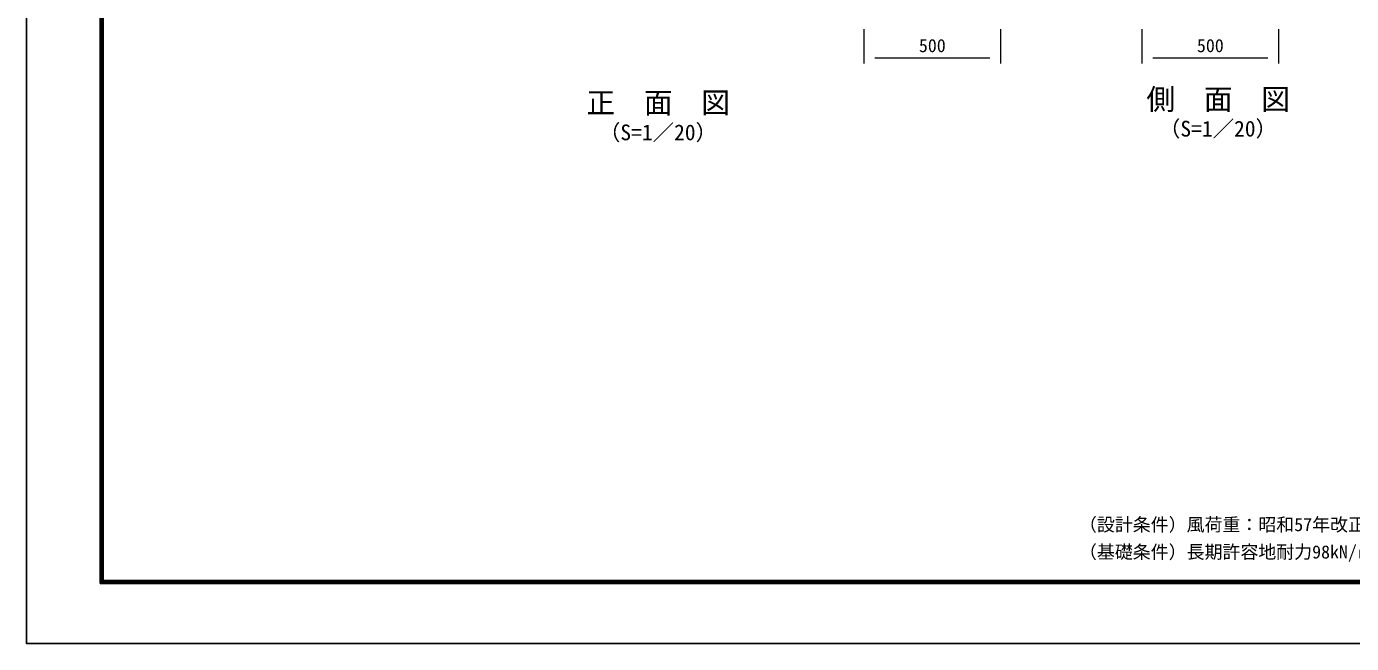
# Model space of a CAD drawing. Units: millimetres, scale not verified. Extents: x -4200 to 4200, y -2970 to 2970.
# Drawn here: x -4200 to 646, y -2970 to -714 of the extents above; entities that cross this region are included whole.
import ezdxf
from ezdxf.enums import TextEntityAlignment as Align

# ---------------------------------------------------------------- set-up
doc = ezdxf.new("R2010")
doc.units = ezdxf.units.MM
doc.header["$LTSCALE"] = 10
for name, color, linetype, lineweight in [('0-0_D-TTL', 7, 'Continuous', 25), ('0-1_D-TTL-TXT', 7, 'Continuous', 25), ('0-5_D-STR-DIM', 7, 'Continuous', 13)]:
    doc.layers.add(name, color=color, linetype=linetype, lineweight=lineweight)
doc.styles.add('ＭＳ ゴシック', font='')
doc.styles.get('ＭＳ ゴシック').set_extended_font_data('MS Gothic')

msp = doc.modelspace()

# ---------------------------------------------------------------- linework, layer by layer
at = {"layer": '0-0_D-TTL', "color": 2}
msp.add_lwpolyline([(-4199.68, 2970), (4200.32, 2970), (4200.32, -2970), (-4199.68, -2970)], close=True, dxfattribs=at)
at = {"layer": '0-0_D-TTL'}
for points in [[(-3929.68, 2750), (3930.32, 2750), (3930.32, -2750), (-3929.68, -2750)], [(-3927.18, 2747.5), (3927.82, 2747.5), (3927.82, -2747.5), (-3927.18, -2747.5)], [(-3924.68, 2745), (3925.32, 2745), (3925.32, -2745), (-3924.68, -2745)], [(-3922.18, 2742.5), (3922.82, 2742.5), (3922.82, -2742.5), (-3922.18, -2742.5)], [(-3919.68, 2740), (3920.32, 2740), (3920.32, -2740), (-3919.68, -2740)]]:
    msp.add_lwpolyline(points, close=True, dxfattribs=at)
at = {"layer": '0-5_D-STR-DIM'}
for p, q in [((-1136.94, -723.7), (-1136.94, -848.7)), ((-636.94, -723.7), (-636.94, -848.7)), ((-120.1, -723.7), (-120.1, -848.7)), ((379.9, -723.7), (379.9, -848.7)), ((-1096.94, -828.7), (-676.94, -828.7)), ((-80.1, -828.7), (339.9, -828.7))]:
    msp.add_line(p, q, dxfattribs=at)

# ---------------------------------------------------------------- texts
at = {"layer": '0-1_D-TTL-TXT', "style": 'ＭＳ ゴシック'}
for s, height, p in [('正\u3000面\u3000図', 76.98, (-2151.77, -1053.87)), ('側\u3000面\u3000図', 76.98, (-103.67, -1041.51)), ('（S=1／20）', 57.7, (-2106.29, -1147.07)), ('（S=1／20）', 57.7, (-58.19, -1133.48)), ('（設計条件）風荷重：昭和57年改正 建築基準法・同施行令に基づく風圧力に準拠。', 48.09, (-350.28, -2573.6)), ('（基礎条件）長期許容地耐力98kN/㎡の場合。', 48.09, (-350.28, -2673.6))]:
    msp.add_text(s, height=height, dxfattribs=at).set_placement(p, align=Align.BOTTOM_LEFT)
at = {"layer": '0-5_D-STR-DIM', "style": 'ＭＳ ゴシック'}
for p in [(-935.82, -821.95), (81.02, -821.95)]:
    msp.add_text('500', height=48.09, dxfattribs=at).set_placement(p, align=Align.BOTTOM_LEFT)

doc.saveas('drawing.dxf')
